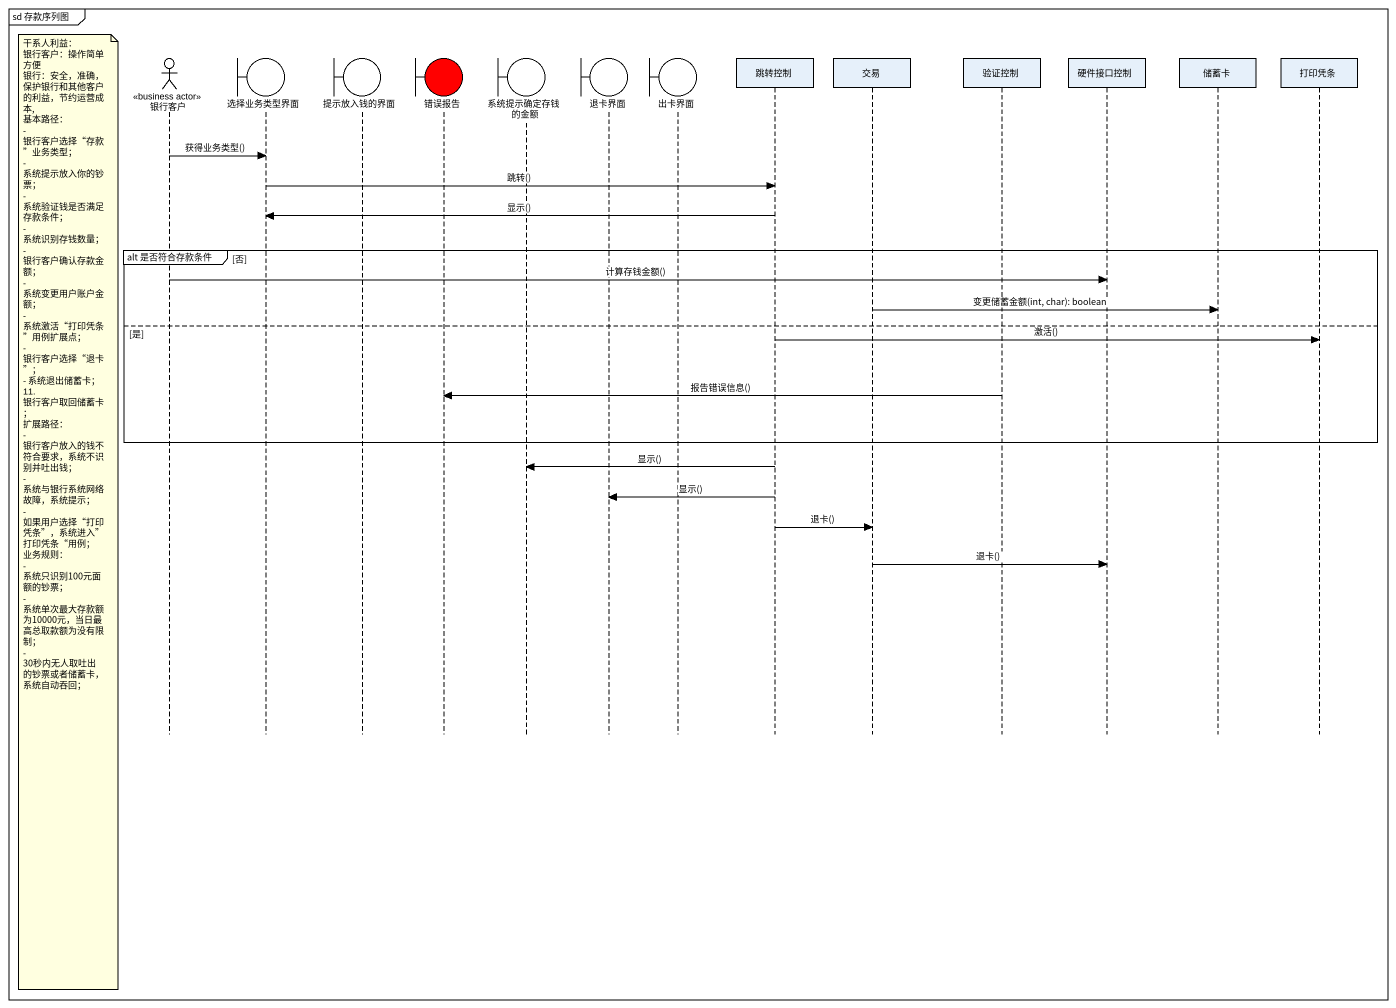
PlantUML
@startuml
mainframe sd 存款序列图
hide footbox
actor 银行客户 <<business actor>>
boundary 选择业务类型界面
boundary 提示放入钱的界面
boundary 错误报告 #FF0000
boundary 系统提示确定存钱的金额
boundary 退卡界面
boundary 出卡界面
participant 跳转控制
participant 交易
participant 验证控制
participant 硬件接口控制
participant 储蓄卡
participant 打印凭条

银行客户 -> 选择业务类型界面 : 获得业务类型()
选择业务类型界面 -> 跳转控制 : 跳转()
跳转控制 -> 选择业务类型界面 : 显示()
group alt 是否符合存款条件 [否]
  银行客户 -> 硬件接口控制 : 计算存钱金额()
  交易 -> 储蓄卡 : 变更储蓄金额(int, char): boolean
else 是
  跳转控制 -> 打印凭条 : 激活()
  验证控制 -> 错误报告 : 报告错误信息()
end
跳转控制 -> 系统提示确定存钱的金额 : 显示()
跳转控制 -> 退卡界面 : 显示()
note left of 银行客户
  干系人利益：
  银行客户：操作简单方便
  银行：安全，准确，保护银行和其他客户的利益，节约运营成本,
  基本路径：
  - 银行客户选择“存款”业务类型；
  - 系统提示放入你的钞票；
  - 系统验证钱是否满足存款条件；
  - 系统识别存钱数量；
  - 银行客户确认存款金额；
  - 系统变更用户账户金额；
  - 系统激活“打印凭条”用例扩展点；
  - 银行客户选择“退卡”；
  - 系统退出储蓄卡；
  11. 银行客户取回储蓄卡；
  扩展路径：
  - 银行客户放入的钱不符合要求，系统不识别并吐出钱；
  - 系统与银行系统网络故障，系统提示；
  - 如果用户选择“打印凭条”，系统进入”打印凭条“用例；
  业务规则：
  - 系统只识别100元面额的钞票；
  - 系统单次最大存款额为10000元，当日最高总取款额为没有限制；
  - 30秒内无人取吐出的钞票或者储蓄卡，系统自动吞回；
end note
跳转控制 -> 交易 : 退卡()
交易 -> 硬件接口控制 : 退卡()
@enduml
